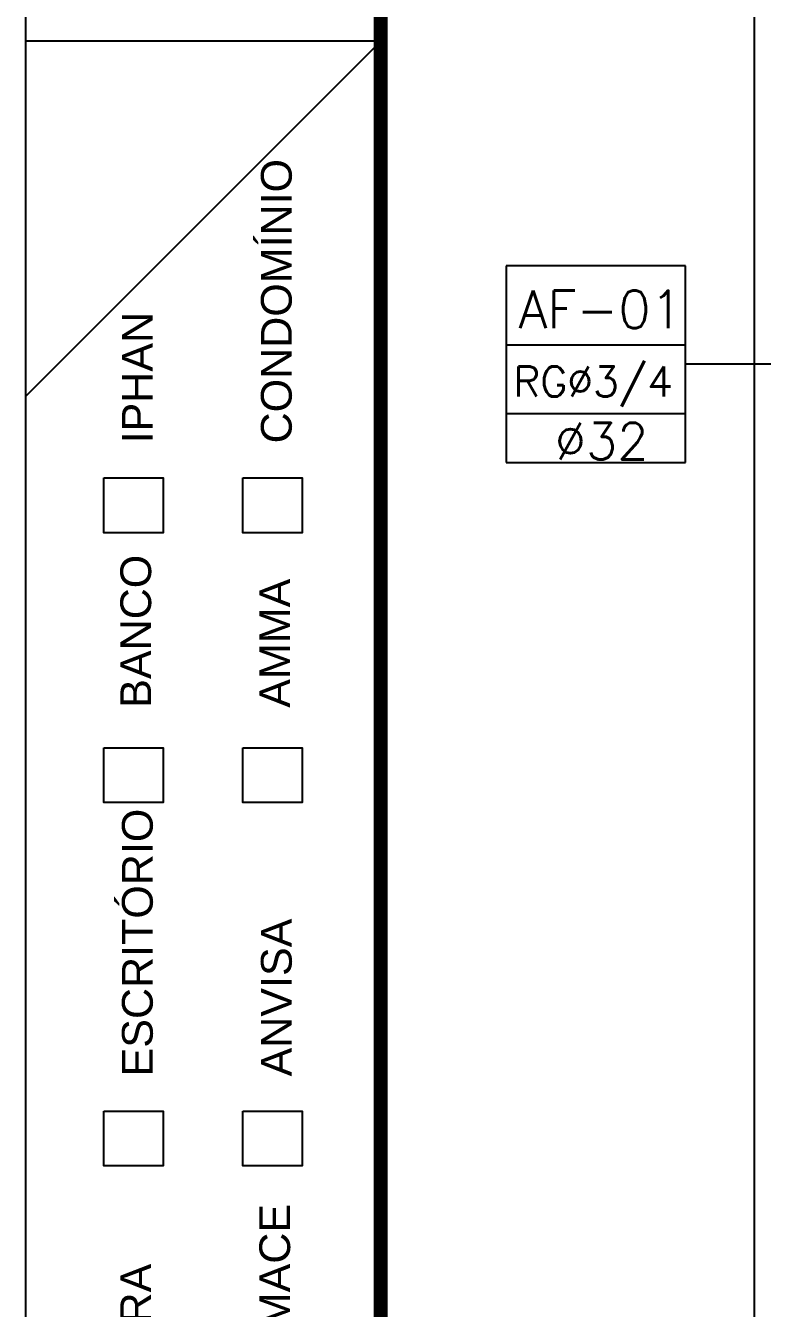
# Model space of a CAD drawing. Header units: millimetres. Extents: x 3923 to 4120, y 744 to 867.
# Drawn here: x 3923.03 to 3928.22, y 824.17 to 833.2 of the extents above; entities that cross this region are included whole.
import ezdxf
from ezdxf.enums import TextEntityAlignment as Align

# ---------------------------------------------------------------- set-up
doc = ezdxf.new("R2010")
doc.units = ezdxf.units.MM
for name, color, linetype in [('-HIDRO', 8, 'Continuous'), ("PRANCHA - PROJETU'S", 7, 'Continuous'), ('Prumadas_L', 1, 'Continuous'), ('Prumadas_Q', 3, 'Continuous'), ('Prumadas_T', 2, 'Continuous')]:
    doc.layers.add(name, color=color, linetype=linetype)
doc.styles.add('ARIAL', font='arial.ttf', dxfattribs={"height": 2})
doc.styles.add('ROMANS', font='romans__.ttf', dxfattribs={"height": 0.1})

# ---------------------------------------------------------------- blocks, each defined once
blk = doc.blocks.new('ADFSGASDFG')
at = {"layer": "PRANCHA - PROJETU'S", "color": 1}
for p, q in [((276.5781, 107.3461), (276.5781, 47.9461)), ((279.0781, 77.6461), (276.5781, 75.1461)), ((279.0781, 77.6461), (276.5781, 77.6461))]:
    blk.add_line(p, q, dxfattribs=at)
at = {"layer": "PRANCHA - PROJETU'S", "color": 4, "const_width": 0.1}
blk.add_lwpolyline([(279.0781, 106.3461), (359.6781, 106.3461), (359.6781, 48.9461), (279.0781, 48.9461)], close=True, dxfattribs=at)
at = {"layer": "PRANCHA - PROJETU'S"}
for points in [[(277.1298, 74.5726), (277.5476, 74.5726), (277.5476, 74.1874), (277.1298, 74.1874)], [(278.1085, 74.5726), (278.5263, 74.5726), (278.5263, 74.1874), (278.1085, 74.1874)], [(277.1298, 72.6739), (277.5476, 72.6739), (277.5476, 72.2886), (277.1298, 72.2886)], [(278.1085, 72.6739), (278.5263, 72.6739), (278.5263, 72.2886), (278.1085, 72.2886)], [(277.1298, 70.1177), (277.5476, 70.1177), (277.5476, 69.7324), (277.1298, 69.7324)], [(278.1085, 70.1177), (278.5263, 70.1177), (278.5263, 69.7324), (278.1085, 69.7324)]]:
    blk.add_lwpolyline(points, close=True, dxfattribs=at)
at = {"layer": "PRANCHA - PROJETU'S", "color": 2, "style": 'ARIAL'}
for s, p in [('CONDOMÍNIO', (278.235, 74.8161)), ('IPHAN', (277.2563, 74.8161)), ('BANCO', (277.245, 72.9556)), ('AMMA', (278.2236, 72.9556)), ('ESCRITÓRIO', (277.2563, 70.3612)), ('ANVISA', (278.235, 70.3612)), ('SEMACE', (278.2236, 68.1852)), ('OBRA', (277.245, 68.1852))]:
    blk.add_text(s, height=0.21676, rotation=90, dxfattribs=at).set_placement(p, align=Align.TOP_LEFT)

msp = doc.modelspace()

# ---------------------------------------------------------------- linework, layer by layer
at = {"layer": '-HIDRO', "linetype": 'Continuous'}
msp.add_line((3928.159, 860.4978), (3928.159, 810.4978), dxfattribs=at)
at = {"layer": 'Prumadas_L'}
for p, q in [((3927.6755, 830.9475), (3926.4138, 830.9475)), ((3928.3246, 830.8134), (3927.6755, 830.8134)), ((3927.6755, 830.4635), (3926.4138, 830.4635))]:
    msp.add_line(p, q, dxfattribs=at)
at = {"layer": 'Prumadas_Q'}
for p, q in [((3927.6755, 831.5059), (3926.4138, 831.5059)), ((3926.4138, 831.5059), (3926.4138, 830.121)), ((3927.6755, 830.121), (3927.6755, 831.5059)), ((3926.4138, 830.121), (3927.6755, 830.121))]:
    msp.add_line(p, q, dxfattribs=at)

# ---------------------------------------------------------------- block references
at = {"layer": "PRANCHA - PROJETU'S", "color": 1}
msp.add_blockref('ADFSGASDFG', (3646.4512, 755.4396), dxfattribs=at)

# ---------------------------------------------------------------- texts
at = {"layer": 'Prumadas_T', "style": 'ROMANS'}
for s, height, p in [('AF-01', 0.2646, (3927.0782, 831.0668)), ('RG%%C3/4', 0.21168, (3927.025, 830.5854)), ('%%C32', 0.25613, (3927.0848, 830.1434))]:
    msp.add_text(s, height=height, rotation=360, dxfattribs=at).set_placement(p, align=Align.CENTER)

doc.saveas('drawing.dxf')
